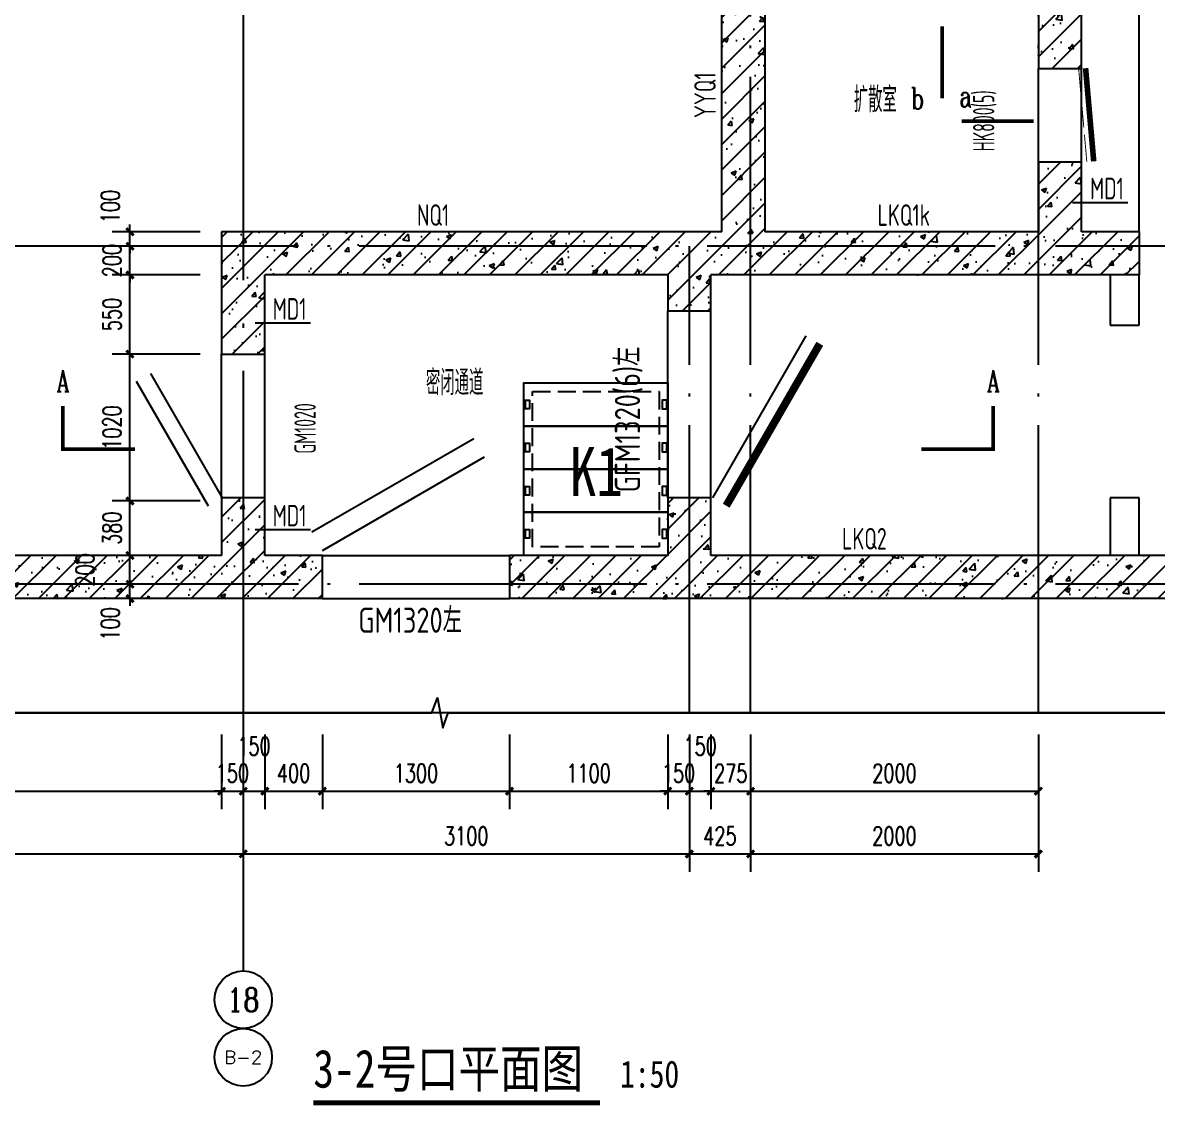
# Model space of a CAD drawing. Extents: x 37906 to 290206, y -18154 to 41246.
# Drawn here: x 212936 to 220819, y 26142 to 33668 of the extents above; entities that cross this region are included whole.
import ezdxf
from ezdxf.enums import TextEntityAlignment as Align

# ---------------------------------------------------------------- set-up
doc = ezdxf.new("R2010")
doc.units = 0
doc.header["$LTSCALE"] = 1000
doc.header["$MEASUREMENT"] = 0
doc.linetypes.add('__DASH', pattern=[0.35, 0.25, -0.1])
doc.linetypes.add('DOTE', pattern=[2.42, 2, -0.2, 0.02, -0.2])
for name, color, linetype in [('A-PUB_HATCH', 8, 'Continuous'), ('A-WALL', 2, 'Continuous'), ('AXIS', 3, 'Continuous'), ('AXIS_TEXT', 7, 'Continuous'), ('DIM_SYMB', 3, 'Continuous'), ('DOTE', 1, 'DOTE'), ('PUB_DIM', 3, 'Continuous'), ('PUB_HATCH', 8, 'Continuous'), ('PUB_TEXT', 7, 'Continuous'), ('RF-JSK', 9, 'Continuous'), ('RF-M', 7, 'Continuous'), ('RF-MBH', 11, 'Continuous'), ('RF-QT', 30, 'Continuous'), ('TEXT', 7, 'Continuous')]:
    doc.layers.add(name, color=color, linetype=linetype)
doc.layers.add('RF-WZ', color=110, linetype='Continuous', lineweight=0)
doc.styles.add('8B2_02', font='tssdeng.shx', dxfattribs={"width": 0.6, "bigfont": 'TSSDCHN.shx'})
doc.styles.add('_TCH_AXIS', font='COMPLEX', dxfattribs={"bigfont": 'GBCBIG'})
doc.styles.add('_TCH_DIM_T3', font='SIMPLEX', dxfattribs={"width": 0.705882, "bigfont": 'GBCBIG'})
doc.styles.add('_TCH_LABEL', font='COMPLEX', dxfattribs={"bigfont": 'GBCBIG'})
doc.styles.add('_TCH_WINDOW', font='tssdeng.shx', dxfattribs={"width": 0.8, "height": 3.5, "bigfont": 'tssdchn.shx'})
doc.styles.add('COMPLEX', font='COMPLEX.shx', dxfattribs={"width": 0.65})
doc.styles.get("Standard").update_dxf_attribs({"font": 'tssdeng2.shx', "width": 0.7, "bigfont": 'hztxt.shx'})
doc.styles.add('TSSD_Rein', font='tssdeng2.shx', dxfattribs={"width": 0.7, "bigfont": 'tssdchn.shx'})
doc.styles.add('TYDG_01', font='', dxfattribs={"width": 0.8})
doc.styles.get('TYDG_01').set_extended_font_data('SimSun')
doc.dimstyles.new('_TCH_ARCH&&50', dxfattribs={"dimtxt": 127.5, "dimasz": 50, "dimexe": 125, "dimexo": 150, "dimgap": 61.25, "dimtad": 1, "dimdec": 0, "dimrnd": 5, "dimzin": 0, "dimdsep": 46, "dimtxsty": '_TCH_DIM_T3', "dimblk": 'ARCHTICK', "dimcen": 0.09, "dimclrt": 7, "dimazin": 2, "dimtfac": 1, "dimtdec": 0, "dimtix": 1, "dimtmove": 2, "dimatfit": 3, "dimfxl": 1, "dimtolj": 1, "dimtzin": 0, "dimarcsym": 0})
pattern_1 = [(45, (-1535651.9, 5424.18), (-88.388348, 88.388348), []), (50, (-1535651.9, 5424.18), (358.63009, -31.376067), [37.5, -412.5]), (355, (-1535651.9, 5424.2), (-69.37567, 376.09607), [30, -330]), (100.4514, (-1535622, 5421.57), (289.25469, 344.71977), [31.870095, -350.571056]), (46.1842, (-1535651.9, 5524.2), (533.62052, -82.75951), [56.25, -618.75]), (96.6356, (-1535607.43, 5517.3), (467.33135, 487.05894), [47.80514, -525.8565]), (351.1842, (-1535651.9, 5524.2), (467.33097, 487.0593), [45, -495]), (21, (-1535601.9, 5499.18), (298.453526, -201.309445), [37.5, -412.5]), (326, (-1535601.9, 5499.2), (121.657666, 362.57502), [30, -330]), (71.4514, (-1535577.03, 5482.4), (420.111314, 161.26525), [31.870095, -350.571056]), (37.5, (-1535651.9, 5424.18), (6.079928, 166.446927), [0, -326, 0, -335, 0, -331.25]), (7.5, (-1535651.9, 5424.18), (131.534769, 197.205856), [0, -191, 0, -318.5, 0, -126.25]), (327.5, (-1535763.4, 5424.18), (266.911218, -11.277436), [0, -125, 0, -390, 0, -517.5]), (317.5, (-1535813.4, 5424.18), (291.593085, 50.05249), [0, -162.5, 0, -259, 0, -367.5])]

# ---------------------------------------------------------------- blocks, each defined once
blk = doc.blocks.new('RFJSK1')
at = {"layer": 'RF-JSK'}
for p, q in [((220418.2, 104410.6), (220418.2, 104350.6)), ((221398.2, 104410.6), (221398.2, 104350.6)), ((220418.2, 104110.6), (220418.2, 104050.6)), ((221398.2, 104110.6), (221398.2, 104050.6)), ((220418.2, 103810.6), (220418.2, 103750.6)), ((221398.2, 103810.6), (221398.2, 103750.6)), ((220418.2, 103510.6), (220418.2, 103450.6)), ((221398.2, 103510.6), (221398.2, 103450.6))]:
    blk.add_line(p, q, dxfattribs=at)
for points in [[(220408.2, 104530.6), (221408.2, 104530.6), (221408.2, 103330.6), (220408.2, 103330.6), (220408.2, 104530.6)], [(220408.2, 104410.6), (220408.2, 104530.6), (221408.2, 104530.6), (221408.2, 104410.6)], [(220408.2, 104410.6), (220448.2, 104410.6), (220448.2, 104350.6), (220408.2, 104350.6)], [(221408.2, 104410.6), (221368.2, 104410.6), (221368.2, 104350.6), (221408.2, 104350.6)], [(221408.2, 104350.6), (221408.2, 104230.6), (220408.2, 104230.6), (220408.2, 104350.6)], [(220408.2, 104110.6), (220408.2, 104230.6), (221408.2, 104230.6), (221408.2, 104110.6)], [(220408.2, 104110.6), (220448.2, 104110.6), (220448.2, 104050.6), (220408.2, 104050.6)], [(221408.2, 104110.6), (221368.2, 104110.6), (221368.2, 104050.6), (221408.2, 104050.6)], [(221408.2, 104050.6), (221408.2, 103930.6), (220408.2, 103930.6), (220408.2, 104050.6)], [(220408.2, 103810.6), (220408.2, 103930.6), (221408.2, 103930.6), (221408.2, 103810.6)], [(220408.2, 103810.6), (220448.2, 103810.6), (220448.2, 103750.6), (220408.2, 103750.6)], [(221408.2, 103750.6), (221408.2, 103630.6), (220408.2, 103630.6), (220408.2, 103750.6)], [(221408.2, 103810.6), (221368.2, 103810.6), (221368.2, 103750.6), (221408.2, 103750.6)], [(220408.2, 103510.6), (220408.2, 103630.6), (221408.2, 103630.6), (221408.2, 103510.6)], [(220408.2, 103510.6), (220448.2, 103510.6), (220448.2, 103450.6), (220408.2, 103450.6)], [(221408.2, 103450.6), (221408.2, 103330.6), (220408.2, 103330.6), (220408.2, 103450.6)], [(221408.2, 103510.6), (221368.2, 103510.6), (221368.2, 103450.6), (221408.2, 103450.6)]]:
    blk.add_lwpolyline(points, dxfattribs=at)
at = {"layer": 'RF-JSK', "linetype": '__DASH', "ltscale": 0.5}
blk.add_lwpolyline([(220468.2, 104470.6), (221348.2, 104470.6), (221348.2, 103390.6), (220468.2, 103390.6)], close=True, dxfattribs=at)
at = {"layer": 'RF-JSK', "color": 110, "style": 'TYDG_01', "width": 0.8}
blk.add_text('K1', height=339.87, dxfattribs=at).set_placement((220726.9, 103744.4))
blk = doc.blocks.new('_ArchTick')
at = {"color": 0, "linetype": 'ByBlock', "const_width": 0.4}
blk.add_lwpolyline([(-0.5, -0.5), (0.5, 0.5)], dxfattribs=at)
blk = doc.blocks.new('*D805')
at = {"layer": 'Defpoints', "color": 0}
for p in [(213681.3, 32214.3), (214317.9, 32214.3), (214317.9, 32114.3)]:
    blk.add_point(p, dxfattribs=at)
at = {"layer": 'PUB_DIM', "color": 0, "lineweight": -2}
for p, q in [((213681.3, 32214.3), (213681.3, 32264.3)), ((214167.9, 32214.3), (213556.3, 32214.3)), ((213681.3, 32114.3), (213681.3, 32214.3)), ((214167.9, 32114.3), (213556.3, 32114.3)), ((213681.3, 32114.3), (213681.3, 32064.3))]:
    blk.add_line(p, q, dxfattribs=at)
at = {"layer": 'PUB_DIM', "color": 0, "lineweight": -2, "xscale": 50, "yscale": 50, "zscale": 50}
for p, rotation in [((213681.3, 32214.3), 270), ((213681.3, 32114.3), 90)]:
    blk.add_blockref('_ArchTick', p, dxfattribs=dict(at, rotation=rotation))
at = {"layer": 'PUB_DIM', "color": 7, "insert": (213543.8, 32389.3), "char_height": 127.5, "attachment_point": 5, "rotation": 90, "style": '_TCH_DIM_T3'}
blk.add_mtext('\\A1;100', dxfattribs=at)
blk = doc.blocks.new('*D806')
at = {"layer": 'Defpoints', "color": 0}
for p in [(213681.3, 32114.3), (214317.9, 32114.3), (214317.9, 31914.3)]:
    blk.add_point(p, dxfattribs=at)
at = {"layer": 'PUB_DIM', "color": 0, "lineweight": -2}
for p, q in [((214167.9, 32114.3), (213556.3, 32114.3)), ((213681.3, 32114.3), (213681.3, 32164.3)), ((213681.3, 31914.3), (213681.3, 32114.3)), ((214167.9, 31914.3), (213556.3, 31914.3)), ((213681.3, 31914.3), (213681.3, 31864.3))]:
    blk.add_line(p, q, dxfattribs=at)
at = {"layer": 'PUB_DIM', "color": 0, "lineweight": -2, "xscale": 50, "yscale": 50, "zscale": 50}
for p, rotation in [((213681.3, 32114.3), 270), ((213681.3, 31914.3), 90)]:
    blk.add_blockref('_ArchTick', p, dxfattribs=dict(at, rotation=rotation))
at = {"layer": 'PUB_DIM', "color": 7, "insert": (213556.3, 32014.3), "char_height": 127.5, "attachment_point": 5, "rotation": 90, "style": '_TCH_DIM_T3'}
blk.add_mtext('\\A1;200', dxfattribs=at)
blk = doc.blocks.new('*D807')
at = {"layer": 'Defpoints', "color": 0}
for p in [(213681.3, 31914.3), (214317.9, 31914.3), (214317.9, 31364.3)]:
    blk.add_point(p, dxfattribs=at)
at = {"layer": 'PUB_DIM', "color": 0, "lineweight": -2}
for p, q in [((214167.9, 31914.3), (213556.3, 31914.3)), ((213681.3, 31364.3), (213681.3, 31914.3)), ((214167.9, 31364.3), (213556.3, 31364.3))]:
    blk.add_line(p, q, dxfattribs=at)
at = {"layer": 'PUB_DIM', "color": 0, "lineweight": -2, "xscale": 50, "yscale": 50, "zscale": 50}
for p, rotation in [((213681.3, 31914.3), 90), ((213681.3, 31364.3), 270)]:
    blk.add_blockref('_ArchTick', p, dxfattribs=dict(at, rotation=rotation))
at = {"layer": 'PUB_DIM', "color": 7, "insert": (213556.3, 31639.3), "char_height": 127.5, "attachment_point": 5, "rotation": 90, "style": '_TCH_DIM_T3'}
blk.add_mtext('\\A1;550', dxfattribs=at)
blk = doc.blocks.new('*D808')
at = {"layer": 'Defpoints', "color": 0}
for p in [(213681.3, 31364.3), (214317.9, 31364.3), (214317.9, 30343.1)]:
    blk.add_point(p, dxfattribs=at)
at = {"layer": 'PUB_DIM', "color": 0, "lineweight": -2}
for p, q in [((214167.9, 31364.3), (213556.3, 31364.3)), ((213681.3, 30343.1), (213681.3, 31364.3)), ((214167.9, 30343.1), (213556.3, 30343.1))]:
    blk.add_line(p, q, dxfattribs=at)
at = {"layer": 'PUB_DIM', "color": 0, "lineweight": -2, "xscale": 50, "yscale": 50, "zscale": 50}
for p, rotation in [((213681.3, 31364.3), 90), ((213681.3, 30343.1), 270)]:
    blk.add_blockref('_ArchTick', p, dxfattribs=dict(at, rotation=rotation))
at = {"layer": 'PUB_DIM', "color": 7, "insert": (213556.3, 30853.7), "char_height": 127.5, "attachment_point": 5, "rotation": 90, "style": '_TCH_DIM_T3'}
blk.add_mtext('\\A1;1020', dxfattribs=at)
blk = doc.blocks.new('*D809')
at = {"layer": 'Defpoints', "color": 0}
for p in [(213681.3, 30343.1), (214317.9, 30343.1), (214317.9, 29964.3)]:
    blk.add_point(p, dxfattribs=at)
at = {"layer": 'PUB_DIM', "color": 0, "lineweight": -2}
for p, q in [((214167.9, 30343.1), (213556.3, 30343.1)), ((213681.3, 29964.3), (213681.3, 30343.1)), ((214167.9, 29964.3), (213556.3, 29964.3))]:
    blk.add_line(p, q, dxfattribs=at)
at = {"layer": 'PUB_DIM', "color": 0, "lineweight": -2, "xscale": 50, "yscale": 50, "zscale": 50}
for p, rotation in [((213681.3, 30343.1), 90), ((213681.3, 29964.3), 270)]:
    blk.add_blockref('_ArchTick', p, dxfattribs=dict(at, rotation=rotation))
at = {"layer": 'PUB_DIM', "color": 7, "insert": (213556.3, 30153.7), "char_height": 127.5, "attachment_point": 5, "rotation": 90, "style": '_TCH_DIM_T3'}
blk.add_mtext('\\A1;380', dxfattribs=at)
blk = doc.blocks.new('*D810')
at = {"layer": 'Defpoints', "color": 0}
for p in [(213681.3, 29964.3), (214317.9, 29964.3), (214317.9, 29764.3)]:
    blk.add_point(p, dxfattribs=at)
at = {"layer": 'PUB_DIM', "color": 0, "lineweight": -2}
for p, q in [((214167.9, 29964.3), (213556.3, 29964.3)), ((213681.3, 29764.3), (213681.3, 29964.3)), ((214167.9, 29764.3), (213556.3, 29764.3))]:
    blk.add_line(p, q, dxfattribs=at)
at = {"layer": 'PUB_DIM', "color": 0, "lineweight": -2, "xscale": 50, "yscale": 50, "zscale": 50}
for p, rotation in [((213681.3, 29964.3), 90), ((213681.3, 29764.3), 270)]:
    blk.add_blockref('_ArchTick', p, dxfattribs=dict(at, rotation=rotation))
at = {"layer": 'PUB_DIM', "color": 7, "insert": (213368.8, 29864.3), "char_height": 127.5, "attachment_point": 5, "rotation": 90, "style": '_TCH_DIM_T3'}
blk.add_mtext('\\A1;200', dxfattribs=at)
blk = doc.blocks.new('*D811')
at = {"layer": 'Defpoints', "color": 0}
for p in [(213681.3, 29764.3), (214317.9, 29764.3), (214317.9, 29664.3)]:
    blk.add_point(p, dxfattribs=at)
at = {"layer": 'PUB_DIM', "color": 0, "lineweight": -2}
for p, q in [((213681.3, 29764.3), (213681.3, 29814.3)), ((214167.9, 29764.3), (213556.3, 29764.3)), ((213681.3, 29664.3), (213681.3, 29764.3)), ((214167.9, 29664.3), (213556.3, 29664.3)), ((213681.3, 29664.3), (213681.3, 29614.3))]:
    blk.add_line(p, q, dxfattribs=at)
at = {"layer": 'PUB_DIM', "color": 0, "lineweight": -2, "xscale": 50, "yscale": 50, "zscale": 50}
for p, rotation in [((213681.3, 29764.3), 270), ((213681.3, 29664.3), 90)]:
    blk.add_blockref('_ArchTick', p, dxfattribs=dict(at, rotation=rotation))
at = {"layer": 'PUB_DIM', "color": 7, "insert": (213543.8, 29489.3), "char_height": 127.5, "attachment_point": 5, "rotation": 90, "style": '_TCH_DIM_T3'}
blk.add_mtext('\\A1;100', dxfattribs=at)
blk = doc.blocks.new('*D827')
at = {"layer": 'Defpoints', "color": 0}
for p in [(217992.9, 28870.6), (219992.9, 28870.6), (219992.9, 28325.8)]:
    blk.add_point(p, dxfattribs=at)
at = {"layer": 'PUB_DIM', "color": 0, "lineweight": -2}
for p, q in [((217992.9, 28720.6), (217992.9, 28200.8)), ((219992.9, 28720.6), (219992.9, 28200.8)), ((217992.9, 28325.8), (219992.9, 28325.8))]:
    blk.add_line(p, q, dxfattribs=at)
at = {"layer": 'PUB_DIM', "color": 0, "lineweight": -2, "xscale": 50, "yscale": 50, "zscale": 50, "rotation": 180}
blk.add_blockref('_ArchTick', (217992.9, 28325.8), dxfattribs=at)
at = {"layer": 'PUB_DIM', "color": 0, "lineweight": -2, "xscale": 50, "yscale": 50, "zscale": 50}
blk.add_blockref('_ArchTick', (219992.9, 28325.8), dxfattribs=at)
at = {"layer": 'PUB_DIM', "color": 7, "insert": (218992.9, 28450.8), "char_height": 127.5, "attachment_point": 5, "style": '_TCH_DIM_T3'}
blk.add_mtext('\\A1;2000', dxfattribs=at)
blk = doc.blocks.new('*D828')
at = {"layer": 'Defpoints', "color": 0}
for p in [(217717.9, 28870.6), (217992.9, 28870.6), (217992.9, 28325.8)]:
    blk.add_point(p, dxfattribs=at)
at = {"layer": 'PUB_DIM', "color": 0, "lineweight": -2}
for p, q in [((217717.9, 28720.6), (217717.9, 28200.8)), ((217992.9, 28720.6), (217992.9, 28200.8)), ((217717.9, 28325.8), (217667.9, 28325.8)), ((217717.9, 28325.8), (217992.9, 28325.8)), ((217992.9, 28325.8), (218042.9, 28325.8))]:
    blk.add_line(p, q, dxfattribs=at)
at = {"layer": 'PUB_DIM', "color": 0, "lineweight": -2, "xscale": 50, "yscale": 50, "zscale": 50}
blk.add_blockref('_ArchTick', (217717.9, 28325.8), dxfattribs=at)
at = {"layer": 'PUB_DIM', "color": 0, "lineweight": -2, "xscale": 50, "yscale": 50, "zscale": 50, "rotation": 180}
blk.add_blockref('_ArchTick', (217992.9, 28325.8), dxfattribs=at)
at = {"layer": 'PUB_DIM', "color": 7, "insert": (217855.4, 28450.8), "char_height": 127.5, "attachment_point": 5, "style": '_TCH_DIM_T3'}
blk.add_mtext('\\A1;275', dxfattribs=at)
blk = doc.blocks.new('*D829')
at = {"layer": 'Defpoints', "color": 0}
for p in [(217567.9, 28870.6), (217717.9, 28870.6), (217717.9, 28325.8)]:
    blk.add_point(p, dxfattribs=at)
at = {"layer": 'PUB_DIM', "color": 0, "lineweight": -2}
for p, q in [((217567.9, 28720.6), (217567.9, 28200.8)), ((217717.9, 28720.6), (217717.9, 28200.8)), ((217567.9, 28325.8), (217717.9, 28325.8))]:
    blk.add_line(p, q, dxfattribs=at)
at = {"layer": 'PUB_DIM', "color": 0, "lineweight": -2, "xscale": 50, "yscale": 50, "zscale": 50, "rotation": 180}
blk.add_blockref('_ArchTick', (217567.9, 28325.8), dxfattribs=at)
at = {"layer": 'PUB_DIM', "color": 0, "lineweight": -2, "xscale": 50, "yscale": 50, "zscale": 50}
blk.add_blockref('_ArchTick', (217717.9, 28325.8), dxfattribs=at)
at = {"layer": 'PUB_DIM', "color": 7, "insert": (217642.9, 28638.3), "char_height": 127.5, "attachment_point": 5, "style": '_TCH_DIM_T3'}
blk.add_mtext('\\A1;150', dxfattribs=at)
blk = doc.blocks.new('*D830')
at = {"layer": 'Defpoints', "color": 0}
for p in [(217417.9, 28870.6), (217567.9, 28870.6), (217567.9, 28325.8)]:
    blk.add_point(p, dxfattribs=at)
at = {"layer": 'PUB_DIM', "color": 0, "lineweight": -2}
for p, q in [((217417.9, 28720.6), (217417.9, 28200.8)), ((217567.9, 28720.6), (217567.9, 28200.8)), ((217417.9, 28325.8), (217367.9, 28325.8)), ((217417.9, 28325.8), (217567.9, 28325.8)), ((217567.9, 28325.8), (217617.9, 28325.8))]:
    blk.add_line(p, q, dxfattribs=at)
at = {"layer": 'PUB_DIM', "color": 0, "lineweight": -2, "xscale": 50, "yscale": 50, "zscale": 50}
blk.add_blockref('_ArchTick', (217417.9, 28325.8), dxfattribs=at)
at = {"layer": 'PUB_DIM', "color": 0, "lineweight": -2, "xscale": 50, "yscale": 50, "zscale": 50, "rotation": 180}
blk.add_blockref('_ArchTick', (217567.9, 28325.8), dxfattribs=at)
at = {"layer": 'PUB_DIM', "color": 7, "insert": (217492.9, 28450.8), "char_height": 127.5, "attachment_point": 5, "style": '_TCH_DIM_T3'}
blk.add_mtext('\\A1;150', dxfattribs=at)
blk = doc.blocks.new('*D831')
at = {"layer": 'Defpoints', "color": 0}
for p in [(216317.9, 28870.6), (217417.9, 28870.6), (217417.9, 28325.8)]:
    blk.add_point(p, dxfattribs=at)
at = {"layer": 'PUB_DIM', "color": 0, "lineweight": -2}
for p, q in [((216317.9, 28720.6), (216317.9, 28200.8)), ((217417.9, 28720.6), (217417.9, 28200.8)), ((216317.9, 28325.8), (217417.9, 28325.8))]:
    blk.add_line(p, q, dxfattribs=at)
at = {"layer": 'PUB_DIM', "color": 0, "lineweight": -2, "xscale": 50, "yscale": 50, "zscale": 50, "rotation": 180}
blk.add_blockref('_ArchTick', (216317.9, 28325.8), dxfattribs=at)
at = {"layer": 'PUB_DIM', "color": 0, "lineweight": -2, "xscale": 50, "yscale": 50, "zscale": 50}
blk.add_blockref('_ArchTick', (217417.9, 28325.8), dxfattribs=at)
at = {"layer": 'PUB_DIM', "color": 7, "insert": (216867.9, 28450.8), "char_height": 127.5, "attachment_point": 5, "style": '_TCH_DIM_T3'}
blk.add_mtext('\\A1;1100', dxfattribs=at)
blk = doc.blocks.new('*D832')
at = {"layer": 'Defpoints', "color": 0}
for p in [(215017.9, 28870.6), (216317.9, 28870.6), (216317.9, 28325.8)]:
    blk.add_point(p, dxfattribs=at)
at = {"layer": 'PUB_DIM', "color": 0, "lineweight": -2}
for p, q in [((215017.9, 28720.6), (215017.9, 28200.8)), ((216317.9, 28720.6), (216317.9, 28200.8)), ((215017.9, 28325.8), (216317.9, 28325.8))]:
    blk.add_line(p, q, dxfattribs=at)
at = {"layer": 'PUB_DIM', "color": 0, "lineweight": -2, "xscale": 50, "yscale": 50, "zscale": 50, "rotation": 180}
blk.add_blockref('_ArchTick', (215017.9, 28325.8), dxfattribs=at)
at = {"layer": 'PUB_DIM', "color": 0, "lineweight": -2, "xscale": 50, "yscale": 50, "zscale": 50}
blk.add_blockref('_ArchTick', (216317.9, 28325.8), dxfattribs=at)
at = {"layer": 'PUB_DIM', "color": 7, "insert": (215667.9, 28450.8), "char_height": 127.5, "attachment_point": 5, "style": '_TCH_DIM_T3'}
blk.add_mtext('\\A1;1300', dxfattribs=at)
blk = doc.blocks.new('*D833')
at = {"layer": 'Defpoints', "color": 0}
for p in [(214617.9, 28870.6), (215017.9, 28870.6), (215017.9, 28325.8)]:
    blk.add_point(p, dxfattribs=at)
at = {"layer": 'PUB_DIM', "color": 0, "lineweight": -2}
for p, q in [((214617.9, 28720.6), (214617.9, 28200.8)), ((215017.9, 28720.6), (215017.9, 28200.8)), ((214617.9, 28325.8), (215017.9, 28325.8))]:
    blk.add_line(p, q, dxfattribs=at)
at = {"layer": 'PUB_DIM', "color": 0, "lineweight": -2, "xscale": 50, "yscale": 50, "zscale": 50, "rotation": 180}
blk.add_blockref('_ArchTick', (214617.9, 28325.8), dxfattribs=at)
at = {"layer": 'PUB_DIM', "color": 0, "lineweight": -2, "xscale": 50, "yscale": 50, "zscale": 50}
blk.add_blockref('_ArchTick', (215017.9, 28325.8), dxfattribs=at)
at = {"layer": 'PUB_DIM', "color": 7, "insert": (214817.9, 28450.8), "char_height": 127.5, "attachment_point": 5, "style": '_TCH_DIM_T3'}
blk.add_mtext('\\A1;400', dxfattribs=at)
blk = doc.blocks.new('*D834')
at = {"layer": 'Defpoints', "color": 0}
for p in [(214467.9, 28870.6), (214617.9, 28870.6), (214617.9, 28325.8)]:
    blk.add_point(p, dxfattribs=at)
at = {"layer": 'PUB_DIM', "color": 0, "lineweight": -2}
for p, q in [((214467.9, 28720.6), (214467.9, 28200.8)), ((214617.9, 28720.6), (214617.9, 28200.8)), ((214467.9, 28325.8), (214617.9, 28325.8))]:
    blk.add_line(p, q, dxfattribs=at)
at = {"layer": 'PUB_DIM', "color": 0, "lineweight": -2, "xscale": 50, "yscale": 50, "zscale": 50, "rotation": 180}
blk.add_blockref('_ArchTick', (214467.9, 28325.8), dxfattribs=at)
at = {"layer": 'PUB_DIM', "color": 0, "lineweight": -2, "xscale": 50, "yscale": 50, "zscale": 50}
blk.add_blockref('_ArchTick', (214617.9, 28325.8), dxfattribs=at)
at = {"layer": 'PUB_DIM', "color": 7, "insert": (214542.9, 28638.3), "char_height": 127.5, "attachment_point": 5, "style": '_TCH_DIM_T3'}
blk.add_mtext('\\A1;150', dxfattribs=at)
blk = doc.blocks.new('*D835')
at = {"layer": 'Defpoints', "color": 0}
for p in [(214317.9, 28870.6), (214467.9, 28870.6), (214467.9, 28325.8)]:
    blk.add_point(p, dxfattribs=at)
at = {"layer": 'PUB_DIM', "color": 0, "lineweight": -2}
for p, q in [((214317.9, 28720.6), (214317.9, 28200.8)), ((214467.9, 28720.6), (214467.9, 28200.8)), ((214317.9, 28325.8), (214267.9, 28325.8)), ((214317.9, 28325.8), (214467.9, 28325.8)), ((214467.9, 28325.8), (214517.9, 28325.8))]:
    blk.add_line(p, q, dxfattribs=at)
at = {"layer": 'PUB_DIM', "color": 0, "lineweight": -2, "xscale": 50, "yscale": 50, "zscale": 50}
blk.add_blockref('_ArchTick', (214317.9, 28325.8), dxfattribs=at)
at = {"layer": 'PUB_DIM', "color": 0, "lineweight": -2, "xscale": 50, "yscale": 50, "zscale": 50, "rotation": 180}
blk.add_blockref('_ArchTick', (214467.9, 28325.8), dxfattribs=at)
at = {"layer": 'PUB_DIM', "color": 7, "insert": (214392.9, 28450.8), "char_height": 127.5, "attachment_point": 5, "style": '_TCH_DIM_T3'}
blk.add_mtext('\\A1;150', dxfattribs=at)
blk = doc.blocks.new('*D836')
at = {"layer": 'Defpoints', "color": 0}
for p in [(210617.9, 28870.6), (214317.9, 28870.6), (214317.9, 28325.8)]:
    blk.add_point(p, dxfattribs=at)
at = {"layer": 'PUB_DIM', "color": 0, "lineweight": -2}
for p, q in [((210617.9, 28720.6), (210617.9, 28200.8)), ((214317.9, 28720.6), (214317.9, 28200.8)), ((210617.9, 28325.8), (214317.9, 28325.8))]:
    blk.add_line(p, q, dxfattribs=at)
at = {"layer": 'PUB_DIM', "color": 0, "lineweight": -2, "xscale": 50, "yscale": 50, "zscale": 50, "rotation": 180}
blk.add_blockref('_ArchTick', (210617.9, 28325.8), dxfattribs=at)
at = {"layer": 'PUB_DIM', "color": 0, "lineweight": -2, "xscale": 50, "yscale": 50, "zscale": 50}
blk.add_blockref('_ArchTick', (214317.9, 28325.8), dxfattribs=at)
at = {"layer": 'PUB_DIM', "color": 7, "insert": (212467.9, 28450.8), "char_height": 127.5, "attachment_point": 5, "style": '_TCH_DIM_T3'}
blk.add_mtext('\\A1;3700', dxfattribs=at)
blk = doc.blocks.new('*D867')
at = {"layer": 'Defpoints', "color": 0}
for p in [(210467.9, 28870.6), (214467.9, 28870.6), (214467.9, 27889.3)]:
    blk.add_point(p, dxfattribs=at)
at = {"layer": 'PUB_DIM', "color": 0, "lineweight": -2}
for p, q in [((210467.9, 28720.6), (210467.9, 27764.3)), ((214467.9, 28720.6), (214467.9, 27764.3)), ((210467.9, 27889.3), (214467.9, 27889.3))]:
    blk.add_line(p, q, dxfattribs=at)
at = {"layer": 'PUB_DIM', "color": 0, "lineweight": -2, "xscale": 50, "yscale": 50, "zscale": 50, "rotation": 180}
blk.add_blockref('_ArchTick', (210467.9, 27889.3), dxfattribs=at)
at = {"layer": 'PUB_DIM', "color": 0, "lineweight": -2, "xscale": 50, "yscale": 50, "zscale": 50}
blk.add_blockref('_ArchTick', (214467.9, 27889.3), dxfattribs=at)
at = {"layer": 'PUB_DIM', "color": 7, "insert": (212467.9, 28014.3), "char_height": 127.5, "attachment_point": 5, "style": '_TCH_DIM_T3'}
blk.add_mtext('\\A1;4000', dxfattribs=at)
blk = doc.blocks.new('*D868')
at = {"layer": 'Defpoints', "color": 0}
for p in [(214467.9, 28870.6), (217567.9, 28870.6), (217567.9, 27889.3)]:
    blk.add_point(p, dxfattribs=at)
at = {"layer": 'PUB_DIM', "color": 0, "lineweight": -2}
for p, q in [((214467.9, 28720.6), (214467.9, 27764.3)), ((217567.9, 28720.6), (217567.9, 27764.3)), ((214467.9, 27889.3), (217567.9, 27889.3))]:
    blk.add_line(p, q, dxfattribs=at)
at = {"layer": 'PUB_DIM', "color": 0, "lineweight": -2, "xscale": 50, "yscale": 50, "zscale": 50, "rotation": 180}
blk.add_blockref('_ArchTick', (214467.9, 27889.3), dxfattribs=at)
at = {"layer": 'PUB_DIM', "color": 0, "lineweight": -2, "xscale": 50, "yscale": 50, "zscale": 50}
blk.add_blockref('_ArchTick', (217567.9, 27889.3), dxfattribs=at)
at = {"layer": 'PUB_DIM', "color": 7, "insert": (216017.9, 28014.3), "char_height": 127.5, "attachment_point": 5, "style": '_TCH_DIM_T3'}
blk.add_mtext('\\A1;3100', dxfattribs=at)
blk = doc.blocks.new('*D869')
at = {"layer": 'Defpoints', "color": 0}
for p in [(217567.9, 28870.6), (217992.9, 28870.6), (217992.9, 27889.3)]:
    blk.add_point(p, dxfattribs=at)
at = {"layer": 'PUB_DIM', "color": 0, "lineweight": -2}
for p, q in [((217567.9, 28720.6), (217567.9, 27764.3)), ((217992.9, 28720.6), (217992.9, 27764.3)), ((217567.9, 27889.3), (217992.9, 27889.3))]:
    blk.add_line(p, q, dxfattribs=at)
at = {"layer": 'PUB_DIM', "color": 0, "lineweight": -2, "xscale": 50, "yscale": 50, "zscale": 50, "rotation": 180}
blk.add_blockref('_ArchTick', (217567.9, 27889.3), dxfattribs=at)
at = {"layer": 'PUB_DIM', "color": 0, "lineweight": -2, "xscale": 50, "yscale": 50, "zscale": 50}
blk.add_blockref('_ArchTick', (217992.9, 27889.3), dxfattribs=at)
at = {"layer": 'PUB_DIM', "color": 7, "insert": (217780.4, 28014.3), "char_height": 127.5, "attachment_point": 5, "style": '_TCH_DIM_T3'}
blk.add_mtext('\\A1;425', dxfattribs=at)
blk = doc.blocks.new('*D870')
at = {"layer": 'Defpoints', "color": 0}
for p in [(217992.9, 28870.6), (219992.9, 28870.6), (219992.9, 27889.3)]:
    blk.add_point(p, dxfattribs=at)
at = {"layer": 'PUB_DIM', "color": 0, "lineweight": -2}
for p, q in [((217992.9, 28720.6), (217992.9, 27764.3)), ((219992.9, 28720.6), (219992.9, 27764.3)), ((217992.9, 27889.3), (219992.9, 27889.3))]:
    blk.add_line(p, q, dxfattribs=at)
at = {"layer": 'PUB_DIM', "color": 0, "lineweight": -2, "xscale": 50, "yscale": 50, "zscale": 50, "rotation": 180}
blk.add_blockref('_ArchTick', (217992.9, 27889.3), dxfattribs=at)
at = {"layer": 'PUB_DIM', "color": 0, "lineweight": -2, "xscale": 50, "yscale": 50, "zscale": 50}
blk.add_blockref('_ArchTick', (219992.9, 27889.3), dxfattribs=at)
at = {"layer": 'PUB_DIM', "color": 7, "insert": (218992.9, 28014.3), "char_height": 127.5, "attachment_point": 5, "style": '_TCH_DIM_T3'}
blk.add_mtext('\\A1;2000', dxfattribs=at)
blk = doc.blocks.new('$DorLib2D$00000180')
at = {"color": 0}
for p, q in [((-0.5571, 0.2418), (0.3089, 0.7418)), ((-0.5, 0.1429), (0.366, 0.6429))]:
    blk.add_line(p, q, dxfattribs=at)
blk = doc.blocks.new('$DorLib2D$00000192')
at = {"color": 0}
blk.add_line((-0.5, 0.125), (0.366, 0.625), dxfattribs=at)
at = {"color": 0, "const_width": 0.0417}
blk.add_lwpolyline([(-0.5417, 0.1972), (0.3244, 0.6972)], dxfattribs=at)
blk = doc.blocks.new('$DorLib2D$00000249')
at = {"color": 0}
for points, const_width in [([(-0.504, 0.274), (0.492, 0.361)], 0.06), ([(-0.156, 0.23), (0.13, 0.255)], 0.01), ([(0.207, 0.262), (0.496, 0.287)], 0.01), ([(-0.5, 0.2), (-0.254, 0.221)], 0.01)]:
    blk.add_lwpolyline(points, dxfattribs=dict(at, const_width=const_width))
blk = doc.blocks.new('_AXISO')
blk.add_circle((0, 0), 0.5)
at = {"layer": 'AXIS_TEXT', "style": 'COMPLEX', "width": 1.041667}
blk.add_attdef('A', text='', height=0.56, dxfattribs=at).set_placement((-0.25, -0.28), (0.25, -0.28), align=Align.FIT)

msp = doc.modelspace()

# ---------------------------------------------------------------- hatches: boundary and pattern name
at = {"layer": 'A-PUB_HATCH'}
h = msp.add_hatch(dxfattribs=at)
h.set_pattern_fill('钢筋混凝土', color=256, scale=50, style=0)
h.set_pattern_definition(pattern_1)
h.paths.add_polyline_path([(217992.9, 34181), (217792.9, 34214.3), (217792.9, 32214.3), (217959.6, 32114.3), (218092.9, 32214.3), (218092.9, 34014.3)])
h = msp.add_hatch(dxfattribs=at)
h.set_pattern_fill('钢筋混凝土', color=256, scale=50, style=0)
h.set_pattern_definition(pattern_1)
h.paths.add_polyline_path([(214317.9, 32214.3), (214617.9, 31914.3), (217417.9, 31914.3), (217567.9, 32014.3), (217567.9, 32214.3)])
h = msp.add_hatch(dxfattribs=at)
h.set_pattern_fill('钢筋混凝土', color=256, scale=50, style=0)
h.set_pattern_definition(pattern_1)
h.paths.add_polyline_path([(217567.9, 32014.3), (217717.9, 31914.3), (217992.9, 31914.3), (217959.6, 32114.3), (217792.9, 32214.3), (217567.9, 32214.3)])
h = msp.add_hatch(dxfattribs=at)
h.set_pattern_fill('钢筋混凝土', color=256, scale=50, style=0)
h.set_pattern_definition(pattern_1)
h.paths.add_polyline_path([(217959.6, 32114.3), (217992.9, 31914.3), (219992.9, 31914.3), (220092.9, 32114.3), (219992.9, 32214.3), (218092.9, 32214.3)])
h = msp.add_hatch(dxfattribs=at)
h.set_pattern_fill('钢筋混凝土', color=256, scale=50, style=0)
h.set_pattern_definition(pattern_1)
h.paths.add_polyline_path([(220092.9, 32114.3), (219992.9, 31914.3), (220692.9, 31914.3), (220692.9, 32214.3), (220292.9, 32214.3)])
h = msp.add_hatch(dxfattribs=at)
h.set_pattern_fill('钢筋混凝土', color=256, scale=50, style=0)
h.set_pattern_definition(pattern_1)
h.paths.add_polyline_path([(210617.9, 29964.3), (210317.9, 29664.3), (214467.9, 29664.3), (214467.9, 29864.3), (214317.9, 29964.3)])
h = msp.add_hatch(dxfattribs=at)
h.set_pattern_fill('钢筋混凝土', color=256, scale=50, style=0)
h.set_pattern_definition(pattern_1)
h.paths.add_polyline_path([(214467.9, 29664.3), (215017.9, 29664.3), (215017.9, 29964.3), (214617.9, 29964.3), (214467.9, 29864.3)])
h = msp.add_hatch(dxfattribs=at)
h.set_pattern_fill('钢筋混凝土', color=256, scale=50, style=0)
h.set_pattern_definition(pattern_1)
h.paths.add_polyline_path([(217417.9, 29964.3), (216317.9, 29964.3), (216317.9, 29664.3), (217567.9, 29664.3), (217567.9, 29864.3)])
h = msp.add_hatch(dxfattribs=at)
h.set_pattern_fill('钢筋混凝土', color=256, scale=50, style=0)
h.set_pattern_definition(pattern_1)
h.paths.add_polyline_path([(217567.9, 29864.3), (217567.9, 29664.3), (220592.9, 29664.3), (220592.9, 29964.3), (217717.9, 29964.3)])
h = msp.add_hatch(dxfattribs=at)
h.set_pattern_fill('钢筋混凝土', color=256, scale=50, style=0)
h.set_pattern_definition(pattern_1)
h.paths.add_polyline_path([(220592.9, 29964.3), (220592.9, 29664.3), (222112.5, 29664.3), (222112.5, 29964.3)])
at = {"layer": 'PUB_HATCH'}
h = msp.add_hatch(dxfattribs=at)
h.set_pattern_fill('钢筋混凝土', color=256, scale=50, style=0)
h.set_pattern_definition(pattern_1)
h.paths.add_polyline_path([(219992.9, 34014.3), (219992.9, 33349.1), (220292.9, 33349.1), (220292.9, 34014.3), (220092.9, 34114.3)])
h = msp.add_hatch(dxfattribs=at)
h.set_pattern_fill('钢筋混凝土', color=256, scale=50, style=0)
h.set_pattern_definition(pattern_1)
h.paths.add_polyline_path([(220292.9, 32214.3), (220292.9, 32699.1), (219992.9, 32699.1), (219992.9, 32214.3), (220092.9, 32114.3)])
h = msp.add_hatch(dxfattribs=at)
h.set_pattern_fill('钢筋混凝土', color=256, scale=50, style=0)
h.set_pattern_definition(pattern_1)
h.paths.add_polyline_path([(214317.9, 32214.3), (214317.9, 31364.3), (214617.9, 31364.3), (214617.9, 31914.3)])
h = msp.add_hatch(dxfattribs=at)
h.set_pattern_fill('钢筋混凝土', color=256, scale=50, style=0)
h.set_pattern_definition(pattern_1)
h.paths.add_polyline_path([(217417.9, 31914.3), (217417.9, 31664.3), (217717.9, 31664.3), (217717.9, 31914.3), (217567.9, 32014.3)])
h = msp.add_hatch(dxfattribs=at)
h.set_pattern_fill('钢筋混凝土', color=256, scale=50, style=0)
h.set_pattern_definition(pattern_1)
h.paths.add_polyline_path([(214617.9, 29964.3), (214617.9, 30364.3), (214317.9, 30364.3), (214317.9, 29964.3), (214467.9, 29864.3)])
h = msp.add_hatch(dxfattribs=at)
h.set_pattern_fill('钢筋混凝土', color=256, scale=50, style=0)
h.set_pattern_definition(pattern_1)
h.paths.add_polyline_path([(217717.9, 29964.3), (217717.9, 30364.3), (217417.9, 30364.3), (217417.9, 29964.3), (217567.9, 29864.3)])

# ---------------------------------------------------------------- linework, layer by layer
for p, q in [((220613.8, 32415.5), (220230.5, 32415.5)), ((214934.5, 31578.7), (214551.2, 31578.7)), ((214934.5, 30141.7), (214551.2, 30141.7))]:
    msp.add_line(p, q)
msp.add_lwpolyline([(209559.3, 38507.7), (222112.5, 38507.7), (222112.5, 28870.6), (209559.3, 28870.6)], close=True)
at = {"layer": 'A-WALL'}
for p, q in [((220492.9, 31914.3), (220492.9, 31564.3)), ((220692.9, 31564.3), (220692.9, 31914.3)), ((220492.9, 31564.3), (220692.9, 31564.3)), ((220692.9, 30364.3), (220492.9, 30364.3)), ((220492.9, 30364.3), (220492.9, 29964.3)), ((220692.9, 29964.3), (220692.9, 30364.3))]:
    msp.add_line(p, q, dxfattribs=at)
at = {"layer": 'AXIS'}
msp.add_line((214467.9, 28325.8), (214467.9, 27075.8), dxfattribs=at)
at = {"layer": 'DIM_SYMB', "const_width": 25}
for points in [[(219325.3, 33642.1), (219325.3, 33142.1)], [(219460, 32983.4), (219960, 32983.4)], [(213215.5, 31003), (213215.5, 30703), (213715.5, 30703)], [(219179.7, 30703), (219679.7, 30703), (219679.7, 31003)]]:
    msp.add_lwpolyline(points, dxfattribs=at)
at = {"layer": 'DIM_SYMB'}
msp.add_lwpolyline([(209259.3, 28870.6), (215779.6, 28870.6), (215817.9, 28975.6), (215854.9, 28765.6), (215892.1, 28870.6), (222412.5, 28870.6)], dxfattribs=at)
at = {"layer": 'DIM_SYMB', "lineweight": -3, "const_width": 35}
msp.add_lwpolyline([(214955.3, 26159.5), (216946.3, 26159.5)], dxfattribs=at)
at = {"layer": 'DOTE', "color": 16, "linetype": 'DOTE', "ltscale": 1.5}
msp.add_line((214467.9, 38507.7), (214467.9, 27889.3), dxfattribs=at)
at = {"layer": 'DOTE'}
for p, q in [((217992.9, 28870.6), (217992.9, 38507.7)), ((219992.9, 28870.6), (219992.9, 38507.7)), ((222112.5, 32114.3), (209559.3, 32114.3)), ((217567.9, 28870.6), (217567.9, 32114.3)), ((222112.5, 29764.3), (209559.3, 29764.3))]:
    msp.add_line(p, q, dxfattribs=at)
at = {"layer": 'RF-M'}
for p, q in [((219992.9, 32699.1, 650), (219992.9, 33349.1, 650)), ((220292.9, 32699.1, 650), (220292.9, 33349.1, 650)), ((217417.9, 30364.3), (217417.9, 31664.3)), ((217717.9, 30364.3), (217717.9, 31664.3)), ((214317.9, 30364.3), (214317.9, 31364.3)), ((214617.9, 30364.3), (214617.9, 31364.3)), ((215017.9, 29964.3), (216317.9, 29964.3)), ((215017.9, 29664.3), (216317.9, 29664.3))]:
    msp.add_line(p, q, dxfattribs=at)
msp.add_lwpolyline([(220692.9, 32214.3), (220692.9, 34014.3)], dxfattribs=at)
at = {"layer": 'RF-QT'}
for p, q in [((217792.9, 32214.3), (217792.9, 37014.3)), ((218092.9, 34014.3), (218092.9, 32214.3)), ((219992.9, 34014.3), (219992.9, 33349.1)), ((220292.9, 33349.1), (220292.9, 34014.3)), ((219992.9, 33349.1), (220292.9, 33349.1)), ((220292.9, 32699.1), (219992.9, 32699.1)), ((219992.9, 32699.1), (219992.9, 32214.3)), ((220292.9, 32214.3), (220292.9, 32699.1)), ((214317.9, 32214.3), (214317.9, 31364.3)), ((217792.9, 32214.3), (214317.9, 32214.3)), ((219992.9, 32214.3), (218092.9, 32214.3)), ((220692.9, 32214.3), (220292.9, 32214.3)), ((220692.9, 32214.3), (220692.9, 31914.3)), ((214617.9, 31364.3), (214617.9, 31914.3)), ((217417.9, 31914.3), (214617.9, 31914.3)), ((217417.9, 31914.3), (217417.9, 31664.3)), ((217717.9, 31664.3), (217717.9, 31914.3)), ((220692.9, 31914.3), (217717.9, 31914.3)), ((217417.9, 31664.3), (217717.9, 31664.3)), ((214317.9, 31364.3), (214617.9, 31364.3)), ((214617.9, 30364.3), (214317.9, 30364.3)), ((214317.9, 30364.3), (214317.9, 29964.3)), ((214617.9, 29964.3), (214617.9, 30364.3)), ((217717.9, 30364.3), (217417.9, 30364.3)), ((217417.9, 30364.3), (217417.9, 29964.3)), ((217717.9, 29964.3), (217717.9, 30364.3)), ((214317.9, 29964.3), (210617.9, 29964.3)), ((215017.9, 29964.3), (214617.9, 29964.3)), ((215017.9, 29664.3), (215017.9, 29964.3)), ((217417.9, 29964.3), (216317.9, 29964.3)), ((216317.9, 29964.3), (216317.9, 29664.3)), ((222112.5, 29964.3), (217717.9, 29964.3)), ((215017.9, 29664.3), (210317.9, 29664.3)), ((222112.5, 29664.3), (216317.9, 29664.3))]:
    msp.add_line(p, q, dxfattribs=at)

# ---------------------------------------------------------------- block references
at = {"layer": 'AXIS'}
ref = msp.add_blockref('_AXISO', (214467.9, 26875.8), dxfattribs=dict(at, xscale=400, yscale=400, zscale=400))
ref.add_attrib('A', '18', dxfattribs={"layer": 'AXIS_TEXT', "height": 164.22, "style": '_TCH_AXIS'}).set_placement((214354.5, 26793.7), (214581.3, 26793.7), align=Align.FIT)
ref = msp.add_blockref('_AXISO', (214467.9, 26475.8), dxfattribs=dict(at, xscale=400, yscale=400, zscale=400))
ref.add_attrib('A', 'B-2', dxfattribs={"layer": 'AXIS_TEXT', "height": 89.83, "style": '_TCH_AXIS'}).set_placement((214335.3, 26430.9), (214600.5, 26430.9), align=Align.FIT)
at = {"layer": 'RF-JSK', "linetype": 'ByBlock'}
msp.add_blockref('RFJSK1', (-3990.2, -73366.3), dxfattribs=at)
at = {"layer": 'RF-M'}
ref = msp.add_blockref('$DorLib2D$00000249', (220142.9, 33024.1), dxfattribs=dict(at, xscale=-650, yscale=-650, zscale=300, rotation=90))
ref.add_attrib('A', 'HK800(5)', (219687.4, 32773.7), dxfattribs={"layer": 'RF-MBH', "height": 148.75, "rotation": 90, "style": '_TCH_WINDOW', "width": 0.564706})
at = {"layer": 'RF-M', "lineweight": 15}
ref = msp.add_blockref('$DorLib2D$00000192', (217567.9, 31014.3), dxfattribs=dict(at, xscale=1300, yscale=-1300, zscale=300, rotation=90))
ref.add_attrib('A', 'GFM1320(6)左', (217225.5, 30403.3), dxfattribs={"layer": 'RF-MBH', "lineweight": 15, "height": 175, "rotation": 90, "style": '_TCH_WINDOW', "width": 0.8})
ref = msp.add_blockref('$DorLib2D$00000180', (214467.9, 30864.3), dxfattribs=dict(at, xscale=1000, yscale=1000, zscale=300, rotation=90))
ref.add_attrib('A', 'GM1020', (214972.2, 30672.1), dxfattribs={"layer": 'RF-MBH', "lineweight": 15, "height": 148.75, "rotation": 90, "style": '_TCH_WINDOW', "width": 0.564706})
ref = msp.add_blockref('$DorLib2D$00000180', (215667.9, 29814.3), dxfattribs=dict(at, xscale=1300, yscale=1300, zscale=300))
ref.add_attrib('A', 'GM1320左', (215266.9, 29426.8), dxfattribs={"layer": 'RF-MBH', "lineweight": 15, "height": 175, "rotation": 0, "style": '_TCH_WINDOW', "width": 0.8})

# ---------------------------------------------------------------- texts
at = {"width": 0.7}
for p in [(220352.4, 32440.1), (214673.1, 31603.4), (214673.1, 30166.4)]:
    msp.add_text('MD1', height=150, rotation=0.00002, dxfattribs=at).set_placement(p)
at = {"layer": 'PUB_TEXT'}
for s, height, style, width, p in [('b', 148.8, '_TCH_LABEL', 0.705882, (219105.3, 33067.7)), ('a', 148.8, '_TCH_LABEL', 0.705882, (219442.5, 33084)), ('A', 148.8, '_TCH_LABEL', 0.705882, (213170.5, 31103.7)), ('A', 148.8, '_TCH_LABEL', 0.705882, (219634.7, 31103.7)), ('3-2号口平面图', 264.35, 'TYDG_01', 0.8, (214955.3, 26265)), ('1:50', 188.82, 'TYDG_01', 0.8, (217086.3, 26265))]:
    msp.add_text(s, height=height, dxfattribs=dict(at, style=style, width=width)).set_placement(p)
at = {"layer": 'RF-WZ', "style": '8B2_02', "width": 0.6}
for s, p in [('扩散室', (218710.3, 33045.6)), ('密闭通道', (215737.5, 31078.4))]:
    msp.add_text(s, height=175, dxfattribs=at).set_placement(p)
at = {"layer": 'TEXT', "color": 4, "ltscale": 100, "style": 'TSSD_Rein', "width": 0.7}
msp.add_text('YYQ1', height=150, rotation=90, dxfattribs=at).set_placement((217751.5, 33004.9))
for s, p in [('NQ1', (215675.5, 32255.8)), ('LKQ1k', (218875.6, 32255.8)), ('LKQ2', (218628.5, 30005.8))]:
    msp.add_text(s, height=150, dxfattribs=at).set_placement(p)

# ---------------------------------------------------------------- dimensions: what is measured, and where the dimension line sits
at = {"layer": 'PUB_DIM'}
for base, p1, p2, angle, picture, middle in [((213681.3, 32214.3), (214317.9, 32114.3), (214317.9, 32214.3), 90, '*D805', (213543.8, 32389.3)), ((213681.3, 29964.3), (214317.9, 29764.3), (214317.9, 29964.3), 90, '*D810', (213368.8, 29864.3)), ((213681.3, 29764.3), (214317.9, 29664.3), (214317.9, 29764.3), 90, '*D811', (213543.8, 29489.3)), ((214617.9, 28325.8), (214467.9, 28870.6), (214617.9, 28870.6), 0, '*D834', (214542.9, 28638.3)), ((217717.9, 28325.8), (217567.9, 28870.6), (217717.9, 28870.6), 0, '*D829', (217642.9, 28638.3))]:
    dim = msp.add_linear_dim(base=base, p1=p1, p2=p2, angle=angle, dimstyle='_TCH_ARCH&&50', dxfattribs=at)
    dim.commit()
    dim.dimension.update_dxf_attribs({"geometry": picture, "text_midpoint": middle, "dimtype": 161})
for p1, p2, distance, picture, middle in [((214317.9, 31914.3), (214317.9, 32114.3), 636.6, '*D806', (213556.3, 32014.3)), ((214317.9, 31364.3), (214317.9, 31914.3), 636.6, '*D807', (213556.3, 31639.3)), ((214317.9, 30343.1), (214317.9, 31364.3), 636.6, '*D808', (213556.3, 30853.7)), ((214317.9, 29964.3), (214317.9, 30343.1), 636.6, '*D809', (213556.3, 30153.7)), ((210467.9, 28870.6), (214467.9, 28870.6), -981.2, '*D867', (212467.9, 28014.3)), ((210617.9, 28870.6), (214317.9, 28870.6), -544.7, '*D836', (212467.9, 28450.8)), ((214317.9, 28870.6), (214467.9, 28870.6), -544.7, '*D835', (214392.9, 28450.8)), ((214467.9, 28870.6), (217567.9, 28870.6), -981.2, '*D868', (216017.9, 28014.3)), ((214617.9, 28870.6), (215017.9, 28870.6), -544.7, '*D833', (214817.9, 28450.8)), ((215017.9, 28870.6), (216317.9, 28870.6), -544.7, '*D832', (215667.9, 28450.8)), ((216317.9, 28870.6), (217417.9, 28870.6), -544.7, '*D831', (216867.9, 28450.8)), ((217417.9, 28870.6), (217567.9, 28870.6), -544.7, '*D830', (217492.9, 28450.8)), ((217567.9, 28870.6), (217992.9, 28870.6), -981.2, '*D869', (217780.4, 28014.3)), ((217717.9, 28870.6), (217992.9, 28870.6), -544.7, '*D828', (217855.4, 28450.8)), ((217992.9, 28870.6), (219992.9, 28870.6), -544.7, '*D827', (218992.9, 28450.8)), ((217992.9, 28870.6), (219992.9, 28870.6), -981.2, '*D870', (218992.9, 28014.3))]:
    dim = msp.add_aligned_dim(p1=p1, p2=p2, distance=distance, dimstyle='_TCH_ARCH&&50', dxfattribs=at)
    dim.commit()
    dim.dimension.update_dxf_attribs({"geometry": picture, "text_midpoint": middle})

doc.saveas('drawing.dxf')
